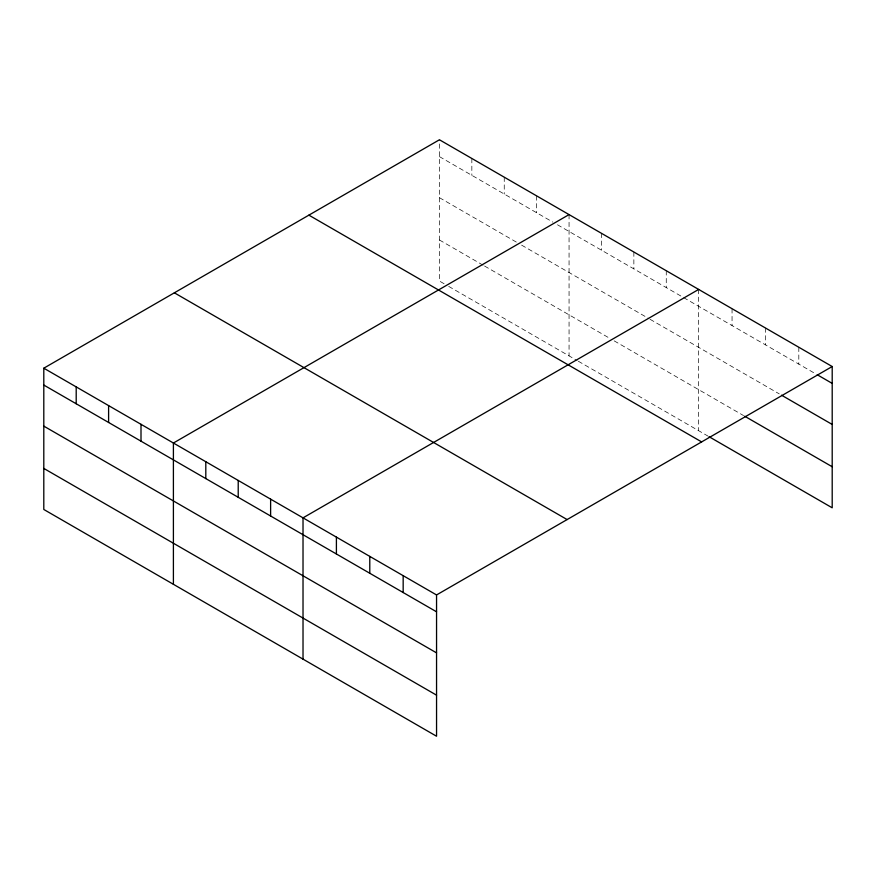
<?xml version="1.0" encoding="UTF-8"?>
<svg xmlns="http://www.w3.org/2000/svg" width="876" height="876" viewBox="0 0 876 876"><rect width="100%" height="100%" fill="white"/><g stroke="black" fill="none" stroke-linecap="round" stroke-linejoin="round"><path stroke-width="0.66" stroke-dasharray="4.38 3.29" d="M439.445 156.629L552.855 222.11M557.486 224.782L682.459 296.942M683.619 297.61L816.082 374.085M439.445 197.691L516.982 242.455M521.614 245.127L648.908 318.623M650.058 319.291L779.246 393.871M439.445 239.991L483.421 265.384M484.581 266.052L609.554 338.202M614.185 340.873L743.56 415.574M444.077 283.725L439.445 281.054L439.445 139.766M448.709 286.397L577.153 360.562M578.313 361.23L707.874 436.029M798.813 347.246L798.813 364.109M765.427 327.974L765.427 344.837M732.051 308.702L732.051 325.565M698.665 289.43L698.665 430.707M666.264 270.717L666.264 287.58M633.863 252.014L633.863 268.877M601.462 233.312L601.462 250.175M569.061 214.598L569.061 355.875M536.649 195.895L536.649 212.758M504.248 177.182L504.248 194.045M471.846 158.479L471.846 175.342"/><path stroke-width="1.31" d="M832.2 366.529L439.445 139.766L43.8 368.194L43.8 509.471L436.555 736.234L436.555 594.946L832.2 366.529L832.2 507.806L709.023 436.686M569.061 214.598L173.404 443.026L173.404 584.303M698.665 289.43L303.019 517.858L303.019 659.135M817.231 374.742L832.2 383.392M781.545 395.196L832.2 424.444M744.71 416.231L832.2 466.744M308.889 215.146L701.632 441.909M174.368 292.814L567.111 519.567M43.8 368.194L436.555 594.946M43.8 385.057L436.555 611.809M43.8 426.119L436.555 652.872M43.8 468.419L436.555 695.172M403.168 575.674L403.168 592.537M369.781 556.402L369.781 573.265M336.406 537.13L336.406 553.993M270.618 499.145L270.618 516.008M238.217 480.442L238.217 497.305M205.805 461.729L205.805 478.592M141.003 424.312L141.003 441.175M108.602 405.61L108.602 422.473M76.201 386.907L76.201 403.77"/></g></svg>
